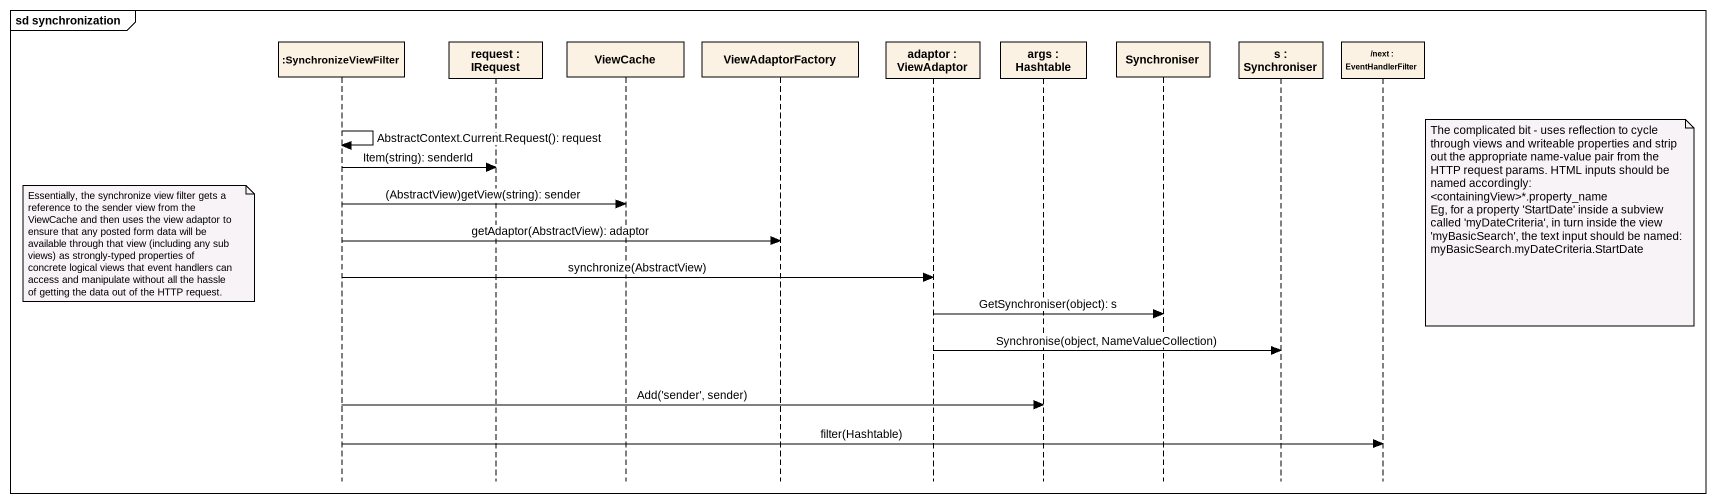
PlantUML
@startuml
mainframe sd synchronization
hide footbox
participant ":SynchronizeViewFilter" as SynchronizeViewFilter
participant "request : IRequest" as request
participant ViewCache
participant ViewAdaptorFactory
participant "adaptor : ViewAdaptor" as adaptor
participant "args : Hashtable" as args_Hashtable
participant Synchroniser
participant "s : Synchroniser" as s
participant "/next : EventHandlerFilter" as next

SynchronizeViewFilter -> SynchronizeViewFilter : AbstractContext.Current.Request(): request
SynchronizeViewFilter -> request : Item(string): senderId
SynchronizeViewFilter -> ViewCache : (AbstractView)getView(string): sender
note right of next
  The complicated bit - uses reflection to cycle through views and writeable properties and strip out the appropriate name-value pair from the HTTP request params. HTML inputs should be named accordingly:
  <containingView>*.property_name
  Eg, for a property 'StartDate' inside a subview called 'myDateCriteria', in turn inside the view 'myBasicSearch', the text input should be named:
  myBasicSearch.myDateCriteria.StartDate
end note
SynchronizeViewFilter -> ViewAdaptorFactory : getAdaptor(AbstractView): adaptor
note left of SynchronizeViewFilter : Essentially, the synchronize view filter gets a reference to the sender view from the ViewCache and then uses the view adaptor to ensure that any posted form data will be available through that view (including any sub views) as strongly-typed properties of concrete logical views that event handlers can access and manipulate without all the hassle of getting the data out of the HTTP request.
SynchronizeViewFilter -> adaptor : synchronize(AbstractView)
adaptor -> Synchroniser : GetSynchroniser(object): s
adaptor -> s : Synchronise(object, NameValueCollection)
SynchronizeViewFilter -> args_Hashtable : Add('sender', sender)
SynchronizeViewFilter -> next : filter(Hashtable)
@enduml
